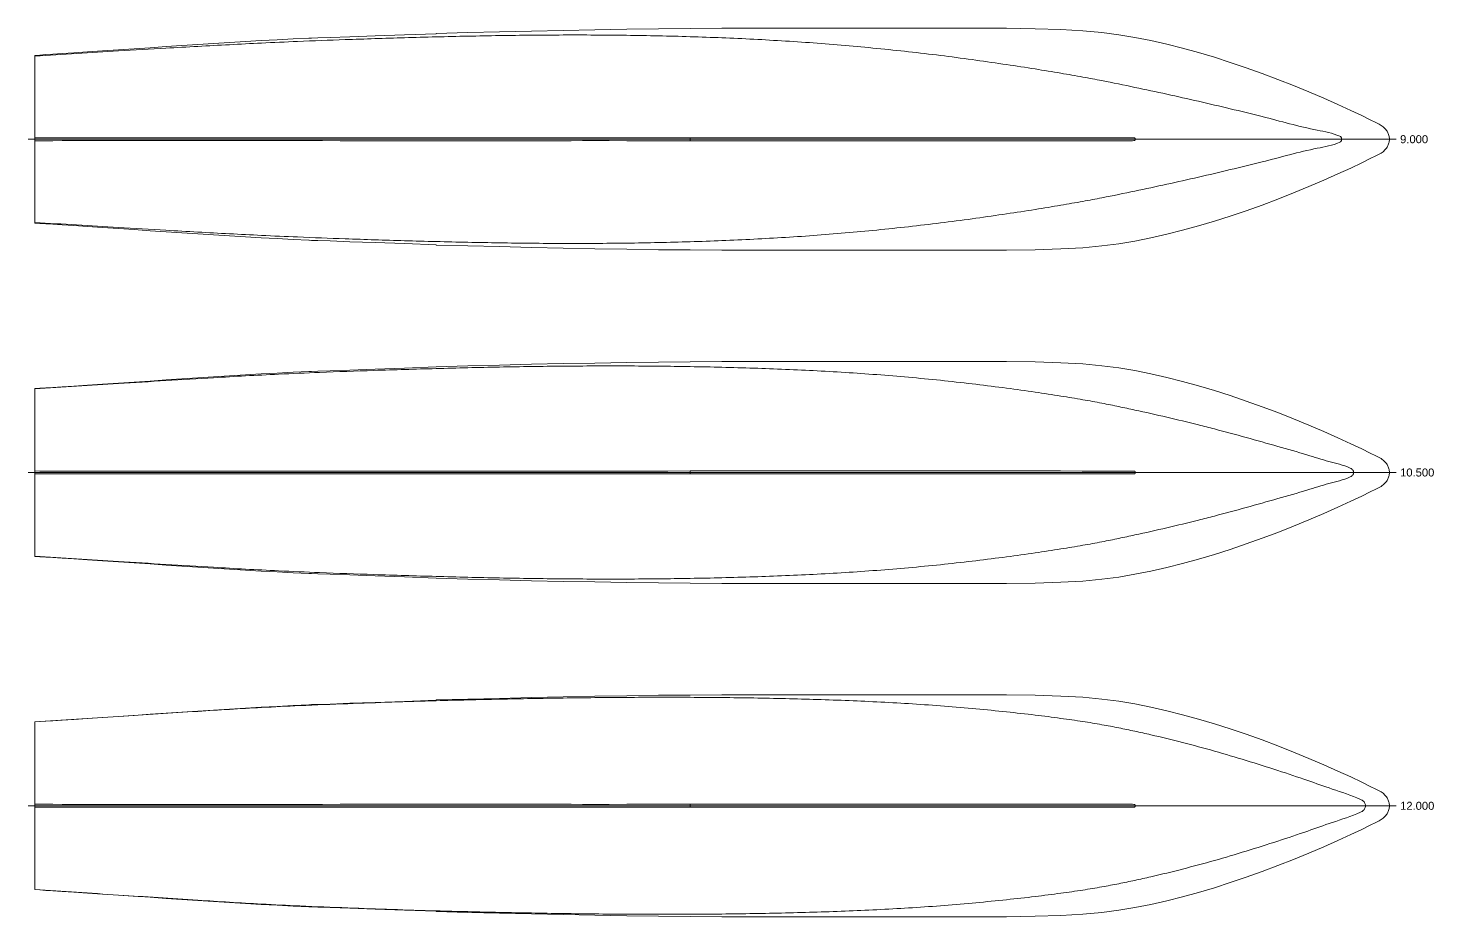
# Model space of a CAD drawing. Extents: x -2667 to 137820, y -377406 to -22201.
# Drawn here: x -2667 to 137820, y -310805 to -222004 of the extents above; entities that cross this region are included whole.
import ezdxf
from ezdxf.enums import TextEntityAlignment as Align

# ---------------------------------------------------------------- set-up
doc = ezdxf.new("R2010")
doc.units = 0
doc.header["$MEASUREMENT"] = 0
doc.linetypes.add('Center', pattern=[2000, 1250, -250, 250, -250])
for name, color, linetype, lineweight, true_color in [('Center_line', 1, 'Center', 0, 0xff0000), ('edges', 8, 'Continuous', 0, 0x808080), ('Text', 7, 'Continuous', 0, 0xffffff), ('Waterlines', 150, 'Continuous', 0, 0x007fff)]:
    doc.layers.add(name, color=color, linetype=linetype, lineweight=lineweight, true_color=true_color)
doc.styles.add('textstyle17', font='')
doc.styles.add('textstyle18', font='')
doc.styles.add('textstyle19', font='')
doc.styles.get('textstyle17').set_extended_font_data('arial.ttf')
doc.styles.get('textstyle18').set_extended_font_data('arial.ttf')
doc.styles.get('textstyle19').set_extended_font_data('arial.ttf')

msp = doc.modelspace()

# ---------------------------------------------------------------- linework, layer by layer
at = {"layer": 'Center_line'}
for p, q in [((-2667, -233104), (134046, -233104)), ((-2667, -266404), (134046, -266404)), ((-2667, -299705), (134046, -299705))]:
    msp.add_line(p, q, dxfattribs=at)
at = {"layer": 'edges'}
for points in [[(-194, -224607), (725, -224547), (1893, -224472), (3266, -224382), (4774, -224284), (6350, -224179), (7938, -224072), (9525, -223964), (11113, -223856), (12700, -223749), (14288, -223644), (15875, -223541), (17463, -223442), (19050, -223347), (20638, -223257), (22225, -223171), (23813, -223087), (25400, -223004)], [(25400, -223004), (25433, -223005), (25665, -222998), (26293, -222977), (27517, -222935)], [(27517, -222935), (29468, -222867), (32015, -222777), (34958, -222674), (38100, -222563)], [(38100, -222534), (41275, -222452), (44450, -222372), (47625, -222296), (50800, -222226), (53975, -222164), (57150, -222111), (60325, -222068), (63500, -222037), (66675, -222018), (69850, -222008), (73025, -222004), (76200, -222004), (79375, -222004), (82550, -222004), (85725, -222004), (88900, -222004), (92058, -222006), (95118, -222021), (97979, -222060), (100542, -222137), (102741, -222262), (104643, -222436), (106346, -222659), (107950, -222929), (109537, -223246), (111125, -223606), (112712, -224007), (114300, -224446), (115887, -224919), (117475, -225425), (119062, -225962), (120650, -226529), (122235, -227123), (123802, -227738), (125337, -228367), (126820, -229002), (128229, -229632), (129511, -230226), (130607, -230747), (131458, -231161), (132027, -231442), (132366, -231617), (132551, -231721), (132655, -231790), (132741, -231856), (132821, -231924), (132896, -231994), (132966, -232066), (133029, -232141), (133088, -232218), (133140, -232297), (133188, -232378), (133229, -232462), (133265, -232548), (133296, -232636), (133321, -232726), (133340, -232819), (133356, -232913), (133369, -233008), (133380, -233104)], [(38100, -222563), (38100, -222556), (38100, -222548), (38100, -222541), (38100, -222534)], [(-2001, -233104), (-2001, -231009), (-2000, -228914), (-2000, -226819), (-2000, -224724)], [(-2000, -224724), (-1489, -224691)], [(-1998, -232954), (-1998, -232435), (-1999, -231904), (-1999, -231348), (-2000, -230755), (-2000, -230119), (-2000, -229462), (-2000, -228814), (-2000, -228204), (-2000, -227657), (-2000, -227173), (-2000, -226749), (-2000, -226381), (-2000, -226065), (-2000, -225796), (-2000, -225569), (-2000, -225379), (-2000, -225220), (-2000, -225091), (-2000, -224988), (-2000, -224909), (-2000, -224850), (-2000, -224808), (-2000, -224779), (-2000, -224759), (-2000, -224745), (-2000, -224736), (-2000, -224729), (-2000, -224724)], [(-1489, -224691), (-909, -224653)], [(-909, -224653), (-194, -224607)], [(-1998, -233104), (-1999, -233104), (-2000, -233104), (-2000, -233104), (-2001, -233104), (-2001, -233104), (-2001, -233104), (-2001, -233104), (-2001, -233104), (-2001, -233104), (-2001, -233104), (-2001, -233104), (-2001, -233104), (-2001, -233104), (-2001, -233104), (-2001, -233104), (-2001, -233104), (-2001, -233104), (-2001, -233104), (-2001, -233104), (-2001, -233104), (-2001, -233104), (-2001, -233104), (-2001, -233104), (-2001, -233104), (-2001, -233104), (-2001, -233104), (-2001, -233104), (-2001, -233104)], [(-1998, -233104), (-1999, -233104), (-2000, -233104), (-2000, -233104), (-2001, -233104), (-2001, -233104), (-2001, -233104), (-2001, -233104), (-2001, -233104), (-2001, -233104), (-2001, -233104), (-2001, -233104), (-2001, -233104), (-2001, -233104), (-2001, -233104), (-2001, -233104), (-2001, -233104), (-2001, -233104), (-2001, -233104), (-2001, -233104), (-2001, -233104), (-2001, -233104), (-2001, -233104), (-2001, -233104), (-2001, -233104), (-2001, -233104), (-2001, -233104), (-2001, -233104), (-2001, -233104)], [(-2001, -233104), (-2001, -235199), (-2000, -237294), (-2000, -239389), (-2000, -241484)], [(63495, -232954), (61273, -232955), (59131, -232957), (57152, -232958), (55417, -232959), (53973, -232959), (52744, -232959), (51616, -232958), (50480, -232957), (49243, -232957), (47895, -232956), (46444, -232955), (44901, -232955), (43287, -232955), (41681, -232955), (40178, -232955), (38871, -232955), (37805, -232955), (36832, -232955), (35757, -232954), (34384, -232954), (32591, -232954), (30553, -232955), (28520, -232956), (26739, -232959), (25393, -232962), (24396, -232966), (23593, -232970), (22831, -232973), (21979, -232974), (21007, -232973), (19907, -232972), (18672, -232969), (17314, -232967), (15916, -232965), (14578, -232963), (13403, -232963), (12458, -232965), (11678, -232968), (10964, -232971), (10219, -232973), (9360, -232974), (8370, -232973), (7249, -232972), (5994, -232969), (4624, -232967), (3221, -232964), (1888, -232961), (725, -232959), (-193, -232957), (-908, -232956), (-1487, -232955), (-1998, -232954)], [(-1998, -233104), (-1998, -233066), (-1998, -233029), (-1998, -232991), (-1998, -232954)], [(63495, -233104), (61273, -233104), (59131, -233104), (57152, -233104), (55416, -233104), (53973, -233104), (52743, -233104), (51616, -233104), (50479, -233104), (49242, -233104), (47894, -233104), (46444, -233104), (44900, -233104), (43286, -233104), (41681, -233104), (40178, -233104), (38871, -233104), (37805, -233104), (36832, -233104), (35757, -233104), (34383, -233104), (32590, -233104), (30553, -233104), (28519, -233104), (26739, -233104), (25393, -233104), (24396, -233104), (23593, -233104), (22830, -233104), (21979, -233104), (21006, -233104), (19907, -233104), (18672, -233104), (17314, -233104), (15916, -233104), (14578, -233104), (13403, -233104), (12458, -233104), (11677, -233104), (10964, -233104), (10219, -233104), (9360, -233104), (8370, -233104), (7249, -233104), (5994, -233104), (4624, -233104), (3221, -233104), (1888, -233104), (725, -233104), (-194, -233104), (-909, -233104), (-1488, -233104), (-1998, -233104)], [(63495, -233104), (61273, -233104), (59131, -233104), (57152, -233104), (55416, -233104), (53973, -233104), (52743, -233104), (51616, -233104), (50479, -233104), (49242, -233104), (47894, -233104), (46444, -233104), (44900, -233104), (43286, -233104), (41681, -233104), (40178, -233104), (38871, -233104), (37805, -233104), (36832, -233104), (35757, -233104), (34383, -233104), (32590, -233104), (30553, -233104), (28519, -233104), (26739, -233104), (25393, -233104), (24396, -233104), (23593, -233104), (22830, -233104), (21979, -233104), (21006, -233104), (19907, -233104), (18672, -233104), (17314, -233104), (15916, -233104), (14578, -233104), (13403, -233104), (12458, -233104), (11677, -233104), (10964, -233104), (10219, -233104), (9360, -233104), (8370, -233104), (7249, -233104), (5994, -233104), (4624, -233104), (3221, -233104), (1888, -233104), (725, -233104), (-194, -233104), (-909, -233104), (-1488, -233104), (-1998, -233104)], [(-1998, -233104), (-1998, -233141), (-1998, -233179), (-1998, -233216), (-1998, -233254)], [(38100, -243674), (41275, -243756), (44450, -243836), (47625, -243912), (50800, -243982), (53975, -244044), (57150, -244097), (60325, -244140), (63500, -244171), (66675, -244190), (69850, -244200), (73025, -244203), (76200, -244204), (79375, -244204), (82550, -244204), (85725, -244204), (88900, -244204), (92058, -244202), (95118, -244187), (97979, -244148), (100542, -244071), (102741, -243946), (104643, -243772), (106346, -243549), (107950, -243279), (109537, -242962), (111125, -242602), (112712, -242201), (114300, -241762), (115887, -241289), (117475, -240783), (119062, -240246), (120650, -239679), (122235, -239085), (123802, -238470), (125337, -237841), (126820, -237206), (128229, -236576), (129511, -235982), (130607, -235461), (131458, -235047), (132027, -234765), (132366, -234591), (132551, -234487), (132655, -234418), (132741, -234352), (132821, -234284), (132896, -234214), (132966, -234141), (133029, -234067), (133088, -233990), (133140, -233911), (133188, -233829), (133229, -233746), (133265, -233660), (133296, -233572), (133321, -233482), (133340, -233389), (133356, -233295), (133369, -233200), (133380, -233104)], [(65616, -232954), (64392, -232954), (63764, -232954), (63532, -232954), (63498, -232954), (63498, -232954), (63497, -232954), (63496, -232954), (63495, -232954)], [(63495, -233104), (63495, -233066), (63495, -233029), (63495, -232991), (63495, -232954)], [(107868, -233104), (107828, -233104), (107696, -233104), (107374, -233104), (106766, -233104), (105792, -233104), (104429, -233104), (102672, -233104), (100514, -233104), (97967, -233104), (95114, -233104), (92058, -233104), (88900, -233104), (85725, -233104), (82550, -233104), (79375, -233104), (76200, -233104), (73058, -233104), (70114, -233104), (67567, -233104), (65616, -233104), (64392, -233104), (63764, -233104), (63532, -233104), (63498, -233104), (63498, -233104), (63497, -233104), (63496, -233104), (63495, -233104)], [(63495, -233104), (63495, -233141), (63495, -233179), (63495, -233216), (63495, -233254)], [(107868, -233104), (107828, -233104), (107696, -233104), (107374, -233104), (106766, -233104), (105792, -233104), (104429, -233104), (102672, -233104), (100514, -233104), (97967, -233104), (95114, -233104), (92058, -233104), (88900, -233104), (85725, -233104), (82550, -233104), (79375, -233104), (76200, -233104), (73058, -233104), (70114, -233104), (67567, -233104), (65616, -233104), (64392, -233104), (63764, -233104), (63532, -233104), (63498, -233104), (63498, -233104), (63497, -233104), (63496, -233104), (63495, -233104)], [(107856, -232962), (107823, -232959), (107694, -232957), (107374, -232956), (106766, -232955), (105792, -232954), (104429, -232954), (102672, -232954), (100514, -232954), (97967, -232954), (95114, -232954), (92058, -232954), (88900, -232954), (85725, -232954), (82550, -232954), (79375, -232954), (76200, -232954), (73058, -232954), (70114, -232954), (67567, -232954), (65616, -232954)], [(107856, -232962), (107872, -232965), (107887, -232969), (107901, -232974), (107913, -232980)], [(107990, -233104), (107957, -233104), (107926, -233104), (107896, -233104), (107868, -233104)], [(107990, -233104), (107957, -233104), (107926, -233104), (107896, -233104), (107868, -233104)], [(107913, -232980), (107925, -232986), (107936, -232993), (107946, -233001), (107954, -233010)], [(107913, -233228), (107925, -233222), (107936, -233215), (107946, -233207), (107954, -233198)], [(107954, -233010), (107962, -233019), (107969, -233029), (107974, -233040), (107979, -233052)], [(107954, -233198), (107962, -233189), (107969, -233179), (107974, -233168), (107979, -233156)], [(107979, -233052), (107983, -233064), (107986, -233077), (107988, -233090), (107990, -233104)], [(107979, -233156), (107983, -233144), (107986, -233131), (107988, -233117), (107990, -233104)], [(114963, -233104), (114532, -233104), (114169, -233104), (113800, -233104), (113331, -233104), (112670, -233104), (111750, -233104), (110616, -233104), (109339, -233104), (107990, -233104)], [(114963, -233104), (114532, -233104), (114169, -233104), (113800, -233104), (113331, -233104), (112670, -233104), (111750, -233104), (110616, -233104), (109339, -233104), (107990, -233104)], [(115457, -233104), (114963, -233104)], [(115457, -233104), (114963, -233104)], [(115991, -233104), (115457, -233104)], [(115991, -233104), (115457, -233104)], [(118579, -233104), (118114, -233104), (117613, -233104), (117086, -233104), (116541, -233104), (115991, -233104)], [(118579, -233104), (118114, -233104), (117613, -233104), (117086, -233104), (116541, -233104), (115991, -233104)], [(119001, -233104), (118579, -233104)], [(119001, -233104), (118579, -233104)], [(119385, -233104), (119001, -233104)], [(119385, -233104), (119001, -233104)], [(119735, -233104), (119385, -233104)], [(119735, -233104), (119385, -233104)], [(120059, -233104), (119735, -233104)], [(120059, -233104), (119735, -233104)], [(120361, -233104), (120059, -233104)], [(120361, -233104), (120059, -233104)], [(120649, -233104), (120361, -233104)], [(120649, -233104), (120361, -233104)], [(120926, -233104), (120649, -233104)], [(120926, -233104), (120649, -233104)], [(126301, -233104), (126094, -233104), (125915, -233104), (125752, -233104), (125597, -233104), (125440, -233104), (125279, -233104), (125112, -233104), (124941, -233104), (124763, -233104), (124585, -233104), (124408, -233104), (124239, -233104), (124080, -233104), (123929, -233104), (123781, -233104), (123634, -233104), (123483, -233104), (123327, -233104), (123166, -233104), (122998, -233104), (122822, -233104), (122636, -233104), (122436, -233104), (122219, -233104), (121982, -233104), (121729, -233104), (121466, -233104), (121197, -233104), (120926, -233104)], [(126301, -233104), (126094, -233104), (125915, -233104), (125752, -233104), (125597, -233104), (125440, -233104), (125279, -233104), (125112, -233104), (124941, -233104), (124763, -233104), (124585, -233104), (124408, -233104), (124239, -233104), (124080, -233104), (123929, -233104), (123781, -233104), (123634, -233104), (123483, -233104), (123327, -233104), (123166, -233104), (122998, -233104), (122822, -233104), (122636, -233104), (122436, -233104), (122219, -233104), (121982, -233104), (121729, -233104), (121466, -233104), (121197, -233104), (120926, -233104)], [(126544, -233104), (126301, -233104)], [(126544, -233104), (126301, -233104)], [(126829, -233104), (126544, -233104)], [(126829, -233104), (126544, -233104)], [(127157, -233104), (126829, -233104)], [(127157, -233104), (126829, -233104)], [(133380, -233104), (132882, -233104), (132383, -233104), (131885, -233104), (131386, -233104), (130888, -233104), (130389, -233104), (129891, -233104), (129393, -233104), (128896, -233104), (128412, -233104), (127953, -233104), (127531, -233104), (127157, -233104)], [(133380, -233104), (132882, -233104), (132383, -233104), (131885, -233104), (131386, -233104), (130888, -233104), (130389, -233104), (129891, -233104), (129393, -233104), (128896, -233104), (128412, -233104), (127953, -233104), (127531, -233104), (127157, -233104)], [(-1998, -233254), (-1998, -233772), (-1999, -234304), (-1999, -234859), (-2000, -235453), (-2000, -236089), (-2000, -236746), (-2000, -237394), (-2000, -238004), (-2000, -238551), (-2000, -239035), (-2000, -239459), (-2000, -239827), (-2000, -240143), (-2000, -240412), (-2000, -240639), (-2000, -240829), (-2000, -240987), (-2000, -241117), (-2000, -241220), (-2000, -241299), (-2000, -241358), (-2000, -241400), (-2000, -241429), (-2000, -241449), (-2000, -241463), (-2000, -241472), (-2000, -241479), (-2000, -241484)], [(63495, -233254), (61273, -233252), (59131, -233251), (57152, -233250), (55417, -233249), (53973, -233249), (52744, -233249), (51616, -233250), (50480, -233251), (49243, -233251), (47895, -233252), (46444, -233253), (44901, -233253), (43287, -233253), (41681, -233253), (40178, -233253), (38871, -233253), (37805, -233253), (36832, -233253), (35757, -233253), (34384, -233253), (32591, -233253), (30553, -233253), (28520, -233252), (26739, -233249), (25393, -233246), (24396, -233242), (23593, -233238), (22831, -233235), (21979, -233234), (21007, -233235), (19907, -233236), (18672, -233238), (17314, -233241), (15916, -233243), (14578, -233245), (13403, -233244), (12458, -233243), (11678, -233240), (10964, -233237), (10219, -233235), (9360, -233234), (8370, -233235), (7249, -233236), (5994, -233239), (4624, -233241), (3221, -233244), (1888, -233246), (725, -233249), (-193, -233250), (-908, -233252), (-1487, -233253), (-1998, -233254)], [(65616, -233254), (64392, -233254), (63764, -233254), (63532, -233254), (63498, -233254), (63498, -233254), (63497, -233254), (63496, -233254), (63495, -233254)], [(107856, -233246), (107823, -233249), (107694, -233251), (107374, -233252), (106766, -233253), (105792, -233254), (104429, -233254), (102672, -233254), (100514, -233254), (97967, -233254), (95114, -233254), (92058, -233254), (88900, -233254), (85725, -233254), (82550, -233254), (79375, -233254), (76200, -233254), (73058, -233254), (70114, -233254), (67567, -233254), (65616, -233254)], [(107856, -233246), (107872, -233243), (107887, -233239), (107901, -233234), (107913, -233228)], [(-2000, -241484), (-1489, -241517)], [(-1489, -241517), (-909, -241555)], [(-909, -241555), (-194, -241601)], [(-194, -241601), (725, -241661), (1893, -241736), (3266, -241825), (4774, -241924), (6350, -242029), (7938, -242136), (9525, -242244), (11113, -242352), (12700, -242459), (14288, -242564), (15875, -242667), (17463, -242766), (19050, -242861), (20638, -242951), (22225, -243037), (23813, -243121), (25400, -243204)], [(25400, -243204), (25433, -243203), (25665, -243210), (26293, -243231), (27517, -243273)], [(27517, -243273), (29468, -243341), (32015, -243430), (34958, -243534), (38100, -243645)], [(38100, -243645), (38100, -243652), (38100, -243659), (38100, -243667), (38100, -243674)], [(38100, -255834), (41275, -255752), (44450, -255672), (47625, -255596), (50800, -255526), (53975, -255464), (57150, -255411), (60325, -255369), (63500, -255338), (66675, -255319), (69850, -255309), (73025, -255305), (76200, -255304), (79375, -255304), (82550, -255304), (85725, -255304), (88900, -255304), (92058, -255307), (95118, -255321), (97979, -255361), (100542, -255438), (102741, -255563), (104643, -255737), (106346, -255959), (107950, -256229), (109537, -256546), (111125, -256907), (112712, -257308), (114300, -257746), (115887, -258219), (117475, -258725), (119062, -259263), (120650, -259829), (122235, -260424), (123802, -261039), (125337, -261667), (126820, -262303), (128229, -262933), (129511, -263526), (130607, -264048), (131458, -264461), (132027, -264743), (132366, -264918), (132551, -265021), (132655, -265091), (132741, -265157), (132821, -265224), (132896, -265295), (132966, -265367), (133029, -265442), (133088, -265519), (133140, -265598), (133188, -265679), (133229, -265763), (133265, -265848), (133296, -265937), (133321, -266027), (133340, -266119), (133356, -266213), (133369, -266309), (133380, -266404)], [(-194, -257907), (725, -257848), (1893, -257772), (3266, -257683), (4774, -257584), (6350, -257479), (7938, -257372), (9525, -257264), (11113, -257157), (12700, -257049), (14288, -256944), (15875, -256842), (17463, -256743), (19050, -256648), (20638, -256558), (22225, -256471), (23813, -256387), (25400, -256304)], [(25400, -256304), (25433, -256305), (25665, -256299), (26293, -256278), (27517, -256236)], [(27517, -256236), (29468, -256168), (32015, -256078), (34958, -255974), (38100, -255863)], [(38100, -255863), (38100, -255856), (38100, -255849), (38100, -255842), (38100, -255834)], [(-2001, -266404), (-2001, -264309), (-2000, -262214), (-2000, -260119), (-2000, -258024)], [(-2000, -258024), (-1489, -257991)], [(-1998, -266254), (-1998, -265736), (-1999, -265205), (-1999, -264649), (-2000, -264056), (-2000, -263419), (-2000, -262762), (-2000, -262115), (-2000, -261505), (-2000, -260957), (-2000, -260473), (-2000, -260049), (-2000, -259681), (-2000, -259365), (-2000, -259096), (-2000, -258869), (-2000, -258679), (-2000, -258521), (-2000, -258392), (-2000, -258289), (-2000, -258209), (-2000, -258150), (-2000, -258108), (-2000, -258079), (-2000, -258059), (-2000, -258046), (-2000, -258036), (-2000, -258030), (-2000, -258024)], [(-1489, -257991), (-909, -257954)], [(-909, -257954), (-194, -257907)], [(-1998, -266404), (-1999, -266404), (-2000, -266404), (-2000, -266404), (-2001, -266404), (-2001, -266404), (-2001, -266404), (-2001, -266404), (-2001, -266404), (-2001, -266404), (-2001, -266404), (-2001, -266404), (-2001, -266404), (-2001, -266404), (-2001, -266404), (-2001, -266404), (-2001, -266404), (-2001, -266404), (-2001, -266404), (-2001, -266404), (-2001, -266404), (-2001, -266404), (-2001, -266404), (-2001, -266404), (-2001, -266404), (-2001, -266404), (-2001, -266404), (-2001, -266404), (-2001, -266404)], [(-1998, -266404), (-1999, -266404), (-2000, -266404), (-2000, -266404), (-2001, -266404), (-2001, -266404), (-2001, -266404), (-2001, -266404), (-2001, -266404), (-2001, -266404), (-2001, -266404), (-2001, -266404), (-2001, -266404), (-2001, -266404), (-2001, -266404), (-2001, -266404), (-2001, -266404), (-2001, -266404), (-2001, -266404), (-2001, -266404), (-2001, -266404), (-2001, -266404), (-2001, -266404), (-2001, -266404), (-2001, -266404), (-2001, -266404), (-2001, -266404), (-2001, -266404), (-2001, -266404)], [(-2001, -266404), (-2001, -268499), (-2000, -270594), (-2000, -272689), (-2000, -274784)], [(-1998, -266554), (-1998, -267073), (-1999, -267604), (-1999, -268160), (-2000, -268753), (-2000, -269390), (-2000, -270047), (-2000, -270694), (-2000, -271304), (-2000, -271852), (-2000, -272336), (-2000, -272760), (-2000, -273128), (-2000, -273444), (-2000, -273713), (-2000, -273940), (-2000, -274130), (-2000, -274288), (-2000, -274417), (-2000, -274520), (-2000, -274600), (-2000, -274659), (-2000, -274701), (-2000, -274730), (-2000, -274750), (-2000, -274763), (-2000, -274773), (-2000, -274779), (-2000, -274784)], [(63495, -266254), (61273, -266256), (59131, -266257), (57152, -266258), (55417, -266259), (53973, -266259), (52744, -266259), (51616, -266259), (50480, -266258), (49243, -266257), (47895, -266256), (46444, -266256), (44901, -266255), (43287, -266255), (41681, -266255), (40178, -266255), (38871, -266256), (37805, -266255), (36832, -266255), (35757, -266255), (34384, -266255), (32591, -266255), (30553, -266256), (28520, -266257), (26739, -266259), (25393, -266263), (24396, -266267), (23593, -266271), (22831, -266273), (21979, -266274), (21007, -266274), (19907, -266272), (18672, -266270), (17314, -266267), (15916, -266265), (14578, -266264), (13403, -266264), (12458, -266266), (11678, -266269), (10964, -266272), (10219, -266274), (9360, -266275), (8370, -266274), (7249, -266272), (5994, -266270), (4624, -266267), (3221, -266264), (1888, -266262), (725, -266260), (-193, -266258), (-908, -266257), (-1487, -266255), (-1998, -266254)], [(-1998, -266404), (-1998, -266367), (-1998, -266329), (-1998, -266292), (-1998, -266254)], [(63495, -266404), (61273, -266404), (59131, -266404), (57152, -266404), (55416, -266404), (53973, -266404), (52743, -266404), (51616, -266404), (50479, -266404), (49242, -266404), (47894, -266404), (46444, -266404), (44900, -266404), (43286, -266404), (41681, -266404), (40178, -266404), (38871, -266404), (37805, -266404), (36832, -266404), (35757, -266404), (34383, -266404), (32590, -266404), (30553, -266404), (28519, -266404), (26739, -266404), (25393, -266404), (24396, -266404), (23593, -266404), (22830, -266404), (21979, -266404), (21006, -266404), (19907, -266404), (18672, -266404), (17314, -266404), (15916, -266404), (14578, -266404), (13403, -266404), (12458, -266404), (11677, -266404), (10964, -266404), (10219, -266404), (9360, -266404), (8370, -266404), (7249, -266404), (5994, -266404), (4624, -266404), (3221, -266404), (1888, -266404), (725, -266404), (-194, -266404), (-909, -266404), (-1488, -266404), (-1998, -266404)], [(63495, -266404), (61273, -266404), (59131, -266404), (57152, -266404), (55416, -266404), (53973, -266404), (52743, -266404), (51616, -266404), (50479, -266404), (49242, -266404), (47894, -266404), (46444, -266404), (44900, -266404), (43286, -266404), (41681, -266404), (40178, -266404), (38871, -266404), (37805, -266404), (36832, -266404), (35757, -266404), (34383, -266404), (32590, -266404), (30553, -266404), (28519, -266404), (26739, -266404), (25393, -266404), (24396, -266404), (23593, -266404), (22830, -266404), (21979, -266404), (21006, -266404), (19907, -266404), (18672, -266404), (17314, -266404), (15916, -266404), (14578, -266404), (13403, -266404), (12458, -266404), (11677, -266404), (10964, -266404), (10219, -266404), (9360, -266404), (8370, -266404), (7249, -266404), (5994, -266404), (4624, -266404), (3221, -266404), (1888, -266404), (725, -266404), (-194, -266404), (-909, -266404), (-1488, -266404), (-1998, -266404)], [(-1998, -266404), (-1998, -266442), (-1998, -266479), (-1998, -266517), (-1998, -266554)], [(63495, -266554), (61273, -266553), (59131, -266552), (57152, -266551), (55417, -266550), (53973, -266550), (52744, -266550), (51616, -266550), (50480, -266551), (49243, -266552), (47895, -266553), (46444, -266553), (44901, -266554), (43287, -266554), (41681, -266554), (40178, -266554), (38871, -266553), (37805, -266554), (36832, -266554), (35757, -266554), (34384, -266554), (32591, -266554), (30553, -266553), (28520, -266552), (26739, -266550), (25393, -266546), (24396, -266542), (23593, -266538), (22831, -266536), (21979, -266535), (21007, -266535), (19907, -266537), (18672, -266539), (17314, -266542), (15916, -266544), (14578, -266545), (13403, -266545), (12458, -266543), (11678, -266540), (10964, -266537), (10219, -266535), (9360, -266534), (8370, -266535), (7249, -266537), (5994, -266539), (4624, -266542), (3221, -266544), (1888, -266547), (725, -266549), (-193, -266551), (-908, -266552), (-1487, -266554), (-1998, -266554)], [(38100, -276974), (41275, -277057), (44450, -277137), (47625, -277213), (50800, -277283), (53975, -277345), (57150, -277398), (60325, -277440), (63500, -277471), (66675, -277490), (69850, -277500), (73025, -277504), (76200, -277504), (79375, -277504), (82550, -277504), (85725, -277504), (88900, -277504), (92058, -277502), (95118, -277488), (97979, -277448), (100542, -277371), (102741, -277246), (104643, -277072), (106346, -276850), (107950, -276579), (109537, -276263), (111125, -275902), (112712, -275501), (114300, -275063), (115887, -274590), (117475, -274084), (119062, -273546), (120650, -272979), (122235, -272385), (123802, -271770), (125337, -271142), (126820, -270506), (128229, -269876), (129511, -269283), (130607, -268761), (131458, -268348), (132027, -268066), (132366, -267891), (132551, -267788), (132655, -267718), (132741, -267652), (132821, -267585), (132896, -267514), (132966, -267442), (133029, -267367), (133088, -267290), (133140, -267211), (133188, -267130), (133229, -267046), (133265, -266961), (133296, -266872), (133321, -266782), (133340, -266690), (133356, -266596), (133369, -266500), (133380, -266404)], [(65616, -266254), (64392, -266254), (63764, -266254), (63532, -266254), (63498, -266254), (63498, -266254), (63497, -266254), (63496, -266254), (63495, -266254)], [(63495, -266404), (63495, -266367), (63495, -266329), (63495, -266292), (63495, -266254)], [(107868, -266404), (107828, -266404), (107696, -266404), (107374, -266404), (106766, -266404), (105792, -266404), (104429, -266404), (102672, -266404), (100514, -266404), (97967, -266404), (95114, -266404), (92058, -266404), (88900, -266404), (85725, -266404), (82550, -266404), (79375, -266404), (76200, -266404), (73058, -266404), (70114, -266404), (67567, -266404), (65616, -266404), (64392, -266404), (63764, -266404), (63532, -266404), (63498, -266404), (63498, -266404), (63497, -266404), (63496, -266404), (63495, -266404)], [(63495, -266404), (63495, -266442), (63495, -266479), (63495, -266517), (63495, -266554)], [(107868, -266404), (107828, -266404), (107696, -266404), (107374, -266404), (106766, -266404), (105792, -266404), (104429, -266404), (102672, -266404), (100514, -266404), (97967, -266404), (95114, -266404), (92058, -266404), (88900, -266404), (85725, -266404), (82550, -266404), (79375, -266404), (76200, -266404), (73058, -266404), (70114, -266404), (67567, -266404), (65616, -266404), (64392, -266404), (63764, -266404), (63532, -266404), (63498, -266404), (63498, -266404), (63497, -266404), (63496, -266404), (63495, -266404)], [(65616, -266554), (64392, -266554), (63764, -266554), (63532, -266554), (63498, -266554), (63498, -266554), (63497, -266554), (63496, -266554), (63495, -266554)], [(107856, -266262), (107823, -266260), (107694, -266258), (107374, -266256), (106766, -266255), (105792, -266255), (104429, -266255), (102672, -266255), (100514, -266254), (97967, -266254), (95114, -266254), (92058, -266254), (88900, -266254), (85725, -266254), (82550, -266254), (79375, -266254), (76200, -266254), (73058, -266254), (70114, -266254), (67567, -266254), (65616, -266254)], [(107856, -266547), (107823, -266549), (107694, -266551), (107374, -266553), (106766, -266554), (105792, -266554), (104429, -266554), (102672, -266554), (100514, -266554), (97967, -266554), (95114, -266554), (92058, -266554), (88900, -266554), (85725, -266554), (82550, -266554), (79375, -266554), (76200, -266554), (73058, -266554), (70114, -266554), (67567, -266554), (65616, -266554)], [(107856, -266262), (107872, -266266), (107887, -266270), (107901, -266275), (107913, -266280)], [(107856, -266547), (107872, -266543), (107887, -266539), (107901, -266534), (107913, -266529)], [(107990, -266404), (107957, -266404), (107926, -266404), (107896, -266404), (107868, -266404)], [(107990, -266404), (107957, -266404), (107926, -266404), (107896, -266404), (107868, -266404)], [(107913, -266280), (107925, -266287), (107936, -266294), (107946, -266302), (107954, -266310)], [(107913, -266529), (107925, -266522), (107936, -266515), (107946, -266507), (107954, -266499)], [(107954, -266310), (107962, -266320), (107969, -266330), (107974, -266341), (107979, -266352)], [(107954, -266499), (107962, -266489), (107969, -266479), (107974, -266468), (107979, -266457)], [(107979, -266352), (107983, -266365), (107986, -266378), (107988, -266391), (107990, -266404)], [(107979, -266457), (107983, -266444), (107986, -266431), (107988, -266418), (107990, -266404)], [(114963, -266404), (114532, -266404), (114169, -266404), (113800, -266404), (113331, -266404), (112670, -266404), (111750, -266404), (110616, -266404), (109339, -266404), (107990, -266404)], [(114963, -266404), (114532, -266404), (114169, -266404), (113800, -266404), (113331, -266404), (112670, -266404), (111750, -266404), (110616, -266404), (109339, -266404), (107990, -266404)], [(115457, -266404), (114963, -266404)], [(115457, -266404), (114963, -266404)], [(115991, -266404), (115457, -266404)], [(115991, -266404), (115457, -266404)], [(118579, -266404), (118114, -266404), (117613, -266404), (117086, -266404), (116541, -266404), (115991, -266404)], [(118579, -266404), (118114, -266404), (117613, -266404), (117086, -266404), (116541, -266404), (115991, -266404)], [(119001, -266404), (118579, -266404)], [(119001, -266404), (118579, -266404)], [(119385, -266404), (119001, -266404)], [(119385, -266404), (119001, -266404)], [(119735, -266404), (119385, -266404)], [(119735, -266404), (119385, -266404)], [(120059, -266404), (119735, -266404)], [(120059, -266404), (119735, -266404)], [(120361, -266404), (120059, -266404)], [(120361, -266404), (120059, -266404)], [(120649, -266404), (120361, -266404)], [(120649, -266404), (120361, -266404)], [(120926, -266404), (120649, -266404)], [(120926, -266404), (120649, -266404)], [(126301, -266404), (126094, -266404), (125915, -266404), (125752, -266404), (125597, -266404), (125440, -266404), (125279, -266404), (125112, -266404), (124941, -266404), (124763, -266404), (124585, -266404), (124408, -266404), (124239, -266404), (124080, -266404), (123929, -266404), (123781, -266404), (123634, -266404), (123483, -266404), (123327, -266404), (123166, -266404), (122998, -266404), (122822, -266404), (122636, -266404), (122436, -266404), (122219, -266404), (121982, -266404), (121729, -266404), (121466, -266404), (121197, -266404), (120926, -266404)], [(126301, -266404), (126094, -266404), (125915, -266404), (125752, -266404), (125597, -266404), (125440, -266404), (125279, -266404), (125112, -266404), (124941, -266404), (124763, -266404), (124585, -266404), (124408, -266404), (124239, -266404), (124080, -266404), (123929, -266404), (123781, -266404), (123634, -266404), (123483, -266404), (123327, -266404), (123166, -266404), (122998, -266404), (122822, -266404), (122636, -266404), (122436, -266404), (122219, -266404), (121982, -266404), (121729, -266404), (121466, -266404), (121197, -266404), (120926, -266404)], [(126544, -266404), (126301, -266404)], [(126544, -266404), (126301, -266404)], [(126829, -266404), (126544, -266404)], [(126829, -266404), (126544, -266404)], [(127157, -266404), (126829, -266404)], [(127157, -266404), (126829, -266404)], [(133380, -266404), (132882, -266404), (132383, -266404), (131885, -266404), (131386, -266404), (130888, -266404), (130389, -266404), (129891, -266404), (129393, -266404), (128896, -266404), (128412, -266404), (127953, -266404), (127531, -266404), (127157, -266404)], [(133380, -266404), (132882, -266404), (132383, -266404), (131885, -266404), (131386, -266404), (130888, -266404), (130389, -266404), (129891, -266404), (129393, -266404), (128896, -266404), (128412, -266404), (127953, -266404), (127531, -266404), (127157, -266404)], [(-2000, -274784), (-1489, -274818)], [(-1489, -274818), (-909, -274855)], [(-909, -274855), (-194, -274902)], [(-194, -274902), (725, -274961), (1893, -275037), (3266, -275126), (4774, -275225), (6350, -275329), (7938, -275437), (9525, -275544), (11113, -275652), (12700, -275759), (14288, -275865), (15875, -275967), (17463, -276066), (19050, -276161), (20638, -276251), (22225, -276338), (23813, -276422), (25400, -276504)], [(25400, -276504), (25433, -276504), (25665, -276510), (26293, -276531), (27517, -276573)], [(27517, -276573), (29468, -276641), (32015, -276731), (34958, -276835), (38100, -276946)], [(38100, -276946), (38100, -276953), (38100, -276960), (38100, -276967), (38100, -276974)], [(27517, -289536), (29468, -289468), (32015, -289379), (34958, -289275), (38100, -289164)], [(38100, -289135), (41275, -289053), (44450, -288973), (47625, -288897), (50800, -288827), (53975, -288765), (57150, -288712), (60325, -288669), (63500, -288638), (66675, -288619), (69850, -288609), (73025, -288606), (76200, -288605), (79375, -288605), (82550, -288605), (85725, -288605), (88900, -288605), (92058, -288607), (95118, -288622), (97979, -288661), (100542, -288738), (102741, -288863), (104643, -289037), (106346, -289260), (107950, -289530), (109537, -289847), (111125, -290207), (112712, -290608), (114300, -291047), (115887, -291520), (117475, -292026), (119062, -292563), (120650, -293130), (122235, -293724), (123802, -294339), (125337, -294968), (126820, -295603), (128229, -296233), (129511, -296827), (130607, -297348), (131458, -297762), (132027, -298044), (132366, -298218), (132551, -298322), (132655, -298391), (132741, -298457), (132821, -298525), (132896, -298595), (132966, -298668), (133029, -298742), (133088, -298819), (133140, -298898), (133188, -298980), (133229, -299063), (133265, -299149), (133296, -299237), (133321, -299327), (133340, -299420), (133356, -299514), (133369, -299609), (133380, -299705)], [(38100, -289164), (38100, -289157), (38100, -289150), (38100, -289142), (38100, -289135)], [(-194, -291208), (725, -291148), (1893, -291073), (3266, -290984), (4774, -290885), (6350, -290780), (7938, -290673), (9525, -290565), (11113, -290457), (12700, -290350), (14288, -290245), (15875, -290142), (17463, -290043), (19050, -289948), (20638, -289858), (22225, -289772), (23813, -289688), (25400, -289605)], [(25400, -289605), (25433, -289606), (25665, -289599), (26293, -289578), (27517, -289536)], [(-2001, -299705), (-2001, -297610), (-2000, -295515), (-2000, -293420), (-2000, -291325)], [(-2000, -291325), (-1489, -291292)], [(-1998, -299555), (-1998, -299036), (-1999, -298505), (-1999, -297949), (-2000, -297356), (-2000, -296720), (-2000, -296063), (-2000, -295415), (-2000, -294805), (-2000, -294258), (-2000, -293774), (-2000, -293350), (-2000, -292982), (-2000, -292666), (-2000, -292397), (-2000, -292170), (-2000, -291980), (-2000, -291822), (-2000, -291692), (-2000, -291589), (-2000, -291510), (-2000, -291451), (-2000, -291409), (-2000, -291380), (-2000, -291360), (-2000, -291346), (-2000, -291337), (-2000, -291330), (-2000, -291325)], [(-1489, -291292), (-909, -291254)], [(-909, -291254), (-194, -291208)], [(-1998, -299705), (-1999, -299705), (-2000, -299705), (-2000, -299705), (-2001, -299705), (-2001, -299705), (-2001, -299705), (-2001, -299705), (-2001, -299705), (-2001, -299705), (-2001, -299705), (-2001, -299705), (-2001, -299705), (-2001, -299705), (-2001, -299705), (-2001, -299705), (-2001, -299705), (-2001, -299705), (-2001, -299705), (-2001, -299705), (-2001, -299705), (-2001, -299705), (-2001, -299705), (-2001, -299705), (-2001, -299705), (-2001, -299705), (-2001, -299705), (-2001, -299705), (-2001, -299705)], [(-1998, -299705), (-1999, -299705), (-2000, -299705), (-2000, -299705), (-2001, -299705), (-2001, -299705), (-2001, -299705), (-2001, -299705), (-2001, -299705), (-2001, -299705), (-2001, -299705), (-2001, -299705), (-2001, -299705), (-2001, -299705), (-2001, -299705), (-2001, -299705), (-2001, -299705), (-2001, -299705), (-2001, -299705), (-2001, -299705), (-2001, -299705), (-2001, -299705), (-2001, -299705), (-2001, -299705), (-2001, -299705), (-2001, -299705), (-2001, -299705), (-2001, -299705), (-2001, -299705)], [(-2001, -299705), (-2001, -301800), (-2000, -303895), (-2000, -305990), (-2000, -308085)], [(-1998, -299855), (-1998, -300374), (-1999, -300905), (-1999, -301461), (-2000, -302054), (-2000, -302690), (-2000, -303347), (-2000, -303995), (-2000, -304605), (-2000, -305152), (-2000, -305636), (-2000, -306060), (-2000, -306428), (-2000, -306744), (-2000, -307013), (-2000, -307240), (-2000, -307430), (-2000, -307589), (-2000, -307718), (-2000, -307821), (-2000, -307900), (-2000, -307959), (-2000, -308001), (-2000, -308030), (-2000, -308050), (-2000, -308064), (-2000, -308073), (-2000, -308080), (-2000, -308085)], [(63495, -299555), (61273, -299557), (59131, -299558), (57152, -299559), (55417, -299560), (53973, -299560), (52744, -299560), (51616, -299559), (50480, -299558), (49243, -299558), (47895, -299557), (46444, -299556), (44901, -299556), (43287, -299556), (41681, -299556), (40178, -299556), (38871, -299556), (37805, -299556), (36832, -299556), (35757, -299556), (34384, -299555), (32591, -299556), (30553, -299556), (28520, -299557), (26739, -299560), (25393, -299563), (24396, -299567), (23593, -299571), (22831, -299574), (21979, -299575), (21007, -299574), (19907, -299573), (18672, -299571), (17314, -299568), (15916, -299566), (14578, -299564), (13403, -299564), (12458, -299566), (11678, -299569), (10964, -299572), (10219, -299574), (9360, -299575), (8370, -299574), (7249, -299573), (5994, -299570), (4624, -299568), (3221, -299565), (1888, -299563), (725, -299560), (-193, -299559), (-908, -299557), (-1487, -299556), (-1998, -299555)], [(-1998, -299705), (-1998, -299668), (-1998, -299630), (-1998, -299593), (-1998, -299555)], [(63495, -299705), (61273, -299705), (59131, -299705), (57152, -299705), (55416, -299705), (53973, -299705), (52743, -299705), (51616, -299705), (50479, -299705), (49242, -299705), (47894, -299705), (46444, -299705), (44900, -299705), (43286, -299705), (41681, -299705), (40178, -299705), (38871, -299705), (37805, -299705), (36832, -299705), (35757, -299705), (34383, -299705), (32590, -299705), (30553, -299705), (28519, -299705), (26739, -299705), (25393, -299705), (24396, -299705), (23593, -299705), (22830, -299705), (21979, -299705), (21006, -299705), (19907, -299705), (18672, -299705), (17314, -299705), (15916, -299705), (14578, -299705), (13403, -299705), (12458, -299705), (11677, -299705), (10964, -299705), (10219, -299705), (9360, -299705), (8370, -299705), (7249, -299705), (5994, -299705), (4624, -299705), (3221, -299705), (1888, -299705), (725, -299705), (-194, -299705), (-909, -299705), (-1488, -299705), (-1998, -299705)], [(63495, -299705), (61273, -299705), (59131, -299705), (57152, -299705), (55416, -299705), (53973, -299705), (52743, -299705), (51616, -299705), (50479, -299705), (49242, -299705), (47894, -299705), (46444, -299705), (44900, -299705), (43286, -299705), (41681, -299705), (40178, -299705), (38871, -299705), (37805, -299705), (36832, -299705), (35757, -299705), (34383, -299705), (32590, -299705), (30553, -299705), (28519, -299705), (26739, -299705), (25393, -299705), (24396, -299705), (23593, -299705), (22830, -299705), (21979, -299705), (21006, -299705), (19907, -299705), (18672, -299705), (17314, -299705), (15916, -299705), (14578, -299705), (13403, -299705), (12458, -299705), (11677, -299705), (10964, -299705), (10219, -299705), (9360, -299705), (8370, -299705), (7249, -299705), (5994, -299705), (4624, -299705), (3221, -299705), (1888, -299705), (725, -299705), (-194, -299705), (-909, -299705), (-1488, -299705), (-1998, -299705)], [(-1998, -299705), (-1998, -299743), (-1998, -299780), (-1998, -299818), (-1998, -299855)], [(63495, -299855), (61273, -299854), (59131, -299852), (57152, -299851), (55417, -299850), (53973, -299850), (52744, -299850), (51616, -299851), (50480, -299852), (49243, -299852), (47895, -299853), (46444, -299854), (44901, -299854), (43287, -299854), (41681, -299854), (40178, -299854), (38871, -299854), (37805, -299854), (36832, -299854), (35757, -299854), (34384, -299855), (32591, -299855), (30553, -299854), (28520, -299853), (26739, -299850), (25393, -299847), (24396, -299843), (23593, -299839), (22831, -299836), (21979, -299835), (21007, -299836), (19907, -299837), (18672, -299840), (17314, -299842), (15916, -299844), (14578, -299846), (13403, -299846), (12458, -299844), (11678, -299841), (10964, -299838), (10219, -299836), (9360, -299835), (8370, -299836), (7249, -299837), (5994, -299840), (4624, -299842), (3221, -299845), (1888, -299848), (725, -299850), (-193, -299852), (-908, -299853), (-1487, -299854), (-1998, -299855)], [(38100, -310275), (41275, -310357), (44450, -310437), (47625, -310513), (50800, -310583), (53975, -310645), (57150, -310698), (60325, -310741), (63500, -310772), (66675, -310791), (69850, -310801), (73025, -310805), (76200, -310805), (79375, -310805), (82550, -310805), (85725, -310805), (88900, -310805), (92058, -310803), (95118, -310788), (97979, -310749), (100542, -310672), (102741, -310547), (104643, -310373), (106346, -310150), (107950, -309880), (109537, -309563), (111125, -309203), (112712, -308802), (114300, -308363), (115887, -307890), (117475, -307384), (119062, -306847), (120650, -306280), (122235, -305686), (123802, -305071), (125337, -304442), (126820, -303807), (128229, -303177), (129511, -302583), (130607, -302062), (131458, -301648), (132027, -301367), (132366, -301192), (132551, -301088), (132655, -301019), (132741, -300953), (132821, -300885), (132896, -300815), (132966, -300743), (133029, -300668), (133088, -300591), (133140, -300512), (133188, -300431), (133229, -300347), (133265, -300261), (133296, -300173), (133321, -300083), (133340, -299990), (133356, -299896), (133369, -299801), (133380, -299705)], [(65616, -299555), (64392, -299555), (63764, -299555), (63532, -299555), (63498, -299555), (63498, -299555), (63497, -299555), (63496, -299555), (63495, -299555)], [(63495, -299705), (63495, -299668), (63495, -299630), (63495, -299593), (63495, -299555)], [(107868, -299705), (107828, -299705), (107696, -299705), (107374, -299705), (106766, -299705), (105792, -299705), (104429, -299705), (102672, -299705), (100514, -299705), (97967, -299705), (95114, -299705), (92058, -299705), (88900, -299705), (85725, -299705), (82550, -299705), (79375, -299705), (76200, -299705), (73058, -299705), (70114, -299705), (67567, -299705), (65616, -299705), (64392, -299705), (63764, -299705), (63532, -299705), (63498, -299705), (63498, -299705), (63497, -299705), (63496, -299705), (63495, -299705)], [(63495, -299705), (63495, -299743), (63495, -299780), (63495, -299818), (63495, -299855)], [(107868, -299705), (107828, -299705), (107696, -299705), (107374, -299705), (106766, -299705), (105792, -299705), (104429, -299705), (102672, -299705), (100514, -299705), (97967, -299705), (95114, -299705), (92058, -299705), (88900, -299705), (85725, -299705), (82550, -299705), (79375, -299705), (76200, -299705), (73058, -299705), (70114, -299705), (67567, -299705), (65616, -299705), (64392, -299705), (63764, -299705), (63532, -299705), (63498, -299705), (63498, -299705), (63497, -299705), (63496, -299705), (63495, -299705)], [(65616, -299855), (64392, -299855), (63764, -299855), (63532, -299855), (63498, -299855), (63498, -299855), (63497, -299855), (63496, -299855), (63495, -299855)], [(107856, -299563), (107823, -299560), (107694, -299558), (107374, -299557), (106766, -299556), (105792, -299555), (104429, -299555), (102672, -299555), (100514, -299555), (97967, -299555), (95114, -299555), (92058, -299555), (88900, -299555), (85725, -299555), (82550, -299555), (79375, -299555), (76200, -299555), (73058, -299555), (70114, -299555), (67567, -299555), (65616, -299555)], [(107856, -299847), (107823, -299850), (107694, -299852), (107374, -299853), (106766, -299854), (105792, -299855), (104429, -299855), (102672, -299855), (100514, -299855), (97967, -299855), (95114, -299855), (92058, -299855), (88900, -299855), (85725, -299855), (82550, -299855), (79375, -299855), (76200, -299855), (73058, -299855), (70114, -299855), (67567, -299855), (65616, -299855)], [(107856, -299563), (107872, -299566), (107887, -299570), (107901, -299575), (107913, -299581)], [(107856, -299847), (107872, -299844), (107887, -299840), (107901, -299835), (107913, -299829)], [(107990, -299705), (107957, -299705), (107926, -299705), (107896, -299705), (107868, -299705)], [(107990, -299705), (107957, -299705), (107926, -299705), (107896, -299705), (107868, -299705)], [(107913, -299581), (107925, -299587), (107936, -299594), (107946, -299602), (107954, -299611)], [(107913, -299829), (107925, -299823), (107936, -299816), (107946, -299808), (107954, -299799)], [(107954, -299611), (107962, -299620), (107969, -299630), (107974, -299641), (107979, -299653)], [(107954, -299799), (107962, -299790), (107969, -299780), (107974, -299769), (107979, -299757)], [(107979, -299653), (107983, -299665), (107986, -299678), (107988, -299692), (107990, -299705)], [(107979, -299757), (107983, -299745), (107986, -299732), (107988, -299719), (107990, -299705)], [(114963, -299705), (114532, -299705), (114169, -299705), (113800, -299705), (113331, -299705), (112670, -299705), (111750, -299705), (110616, -299705), (109339, -299705), (107990, -299705)], [(114963, -299705), (114532, -299705), (114169, -299705), (113800, -299705), (113331, -299705), (112670, -299705), (111750, -299705), (110616, -299705), (109339, -299705), (107990, -299705)], [(115457, -299705), (114963, -299705)], [(115457, -299705), (114963, -299705)], [(115991, -299705), (115457, -299705)], [(115991, -299705), (115457, -299705)], [(118579, -299705), (118114, -299705), (117613, -299705), (117086, -299705), (116541, -299705), (115991, -299705)], [(118579, -299705), (118114, -299705), (117613, -299705), (117086, -299705), (116541, -299705), (115991, -299705)], [(119001, -299705), (118579, -299705)], [(119001, -299705), (118579, -299705)], [(119385, -299705), (119001, -299705)], [(119385, -299705), (119001, -299705)], [(119735, -299705), (119385, -299705)], [(119735, -299705), (119385, -299705)], [(120059, -299705), (119735, -299705)], [(120059, -299705), (119735, -299705)], [(120361, -299705), (120059, -299705)], [(120361, -299705), (120059, -299705)], [(120649, -299705), (120361, -299705)], [(120649, -299705), (120361, -299705)], [(120926, -299705), (120649, -299705)], [(120926, -299705), (120649, -299705)], [(126301, -299705), (126094, -299705), (125915, -299705), (125752, -299705), (125597, -299705), (125440, -299705), (125279, -299705), (125112, -299705), (124941, -299705), (124763, -299705), (124585, -299705), (124408, -299705), (124239, -299705), (124080, -299705), (123929, -299705), (123781, -299705), (123634, -299705), (123483, -299705), (123327, -299705), (123166, -299705), (122998, -299705), (122822, -299705), (122636, -299705), (122436, -299705), (122219, -299705), (121982, -299705), (121729, -299705), (121466, -299705), (121197, -299705), (120926, -299705)], [(126301, -299705), (126094, -299705), (125915, -299705), (125752, -299705), (125597, -299705), (125440, -299705), (125279, -299705), (125112, -299705), (124941, -299705), (124763, -299705), (124585, -299705), (124408, -299705), (124239, -299705), (124080, -299705), (123929, -299705), (123781, -299705), (123634, -299705), (123483, -299705), (123327, -299705), (123166, -299705), (122998, -299705), (122822, -299705), (122636, -299705), (122436, -299705), (122219, -299705), (121982, -299705), (121729, -299705), (121466, -299705), (121197, -299705), (120926, -299705)], [(126544, -299705), (126301, -299705)], [(126544, -299705), (126301, -299705)], [(126829, -299705), (126544, -299705)], [(126829, -299705), (126544, -299705)], [(127157, -299705), (126829, -299705)], [(127157, -299705), (126829, -299705)], [(133380, -299705), (132882, -299705), (132383, -299705), (131885, -299705), (131386, -299705), (130888, -299705), (130389, -299705), (129891, -299705), (129393, -299705), (128896, -299705), (128412, -299705), (127953, -299705), (127531, -299705), (127157, -299705)], [(133380, -299705), (132882, -299705), (132383, -299705), (131885, -299705), (131386, -299705), (130888, -299705), (130389, -299705), (129891, -299705), (129393, -299705), (128896, -299705), (128412, -299705), (127953, -299705), (127531, -299705), (127157, -299705)], [(-2000, -308085), (-1489, -308118)], [(-1489, -308118), (-909, -308156)], [(-909, -308156), (-194, -308202)], [(-194, -308202), (725, -308262), (1893, -308337), (3266, -308427), (4774, -308525), (6350, -308630), (7938, -308737), (9525, -308845), (11113, -308953), (12700, -309060), (14288, -309165), (15875, -309268), (17463, -309367), (19050, -309462), (20638, -309552), (22225, -309638), (23813, -309722), (25400, -309805)], [(25400, -309805), (25433, -309804), (25665, -309811), (26293, -309832), (27517, -309874)], [(27517, -309874), (29468, -309942), (32015, -310032), (34958, -310135), (38100, -310246)], [(38100, -310246), (38100, -310253), (38100, -310261), (38100, -310268), (38100, -310275)]]:
    msp.add_lwpolyline(points, dxfattribs=at)
at = {"layer": 'Waterlines'}
for p, q in [((-2001, -233104), (-2000, -224797)), ((-2001, -233104), (-2000, -241411)), ((-2001, -266404), (-2000, -258049)), ((-2001, -266404), (-2000, -274760)), ((-2001, -299705), (-2000, -291329)), ((-2001, -299705), (-2000, -308081))]:
    msp.add_line(p, q, dxfattribs=at)
for points, knots in [([(-2000, -224797), (783, -224622), (5153, -224347), (11641, -223975), (16409, -223710), (20791, -223484), (24644, -223313), (29407, -223136), (35079, -222955), (40222, -222824), (44450, -222747), (47625, -222707), (50800, -222687), (53975, -222690), (57150, -222718), (60325, -222771), (63500, -222853), (66676, -222965), (69851, -223110), (73026, -223290), (76201, -223507), (79377, -223765), (82552, -224063), (85727, -224401), (88897, -224781), (92028, -225197), (95054, -225633), (97881, -226068), (100423, -226484), (102644, -226872), (105115, -227335), (107909, -227910), (111128, -228601), (114304, -229310), (117477, -230064), (121435, -230992), (125073, -232061), (127721, -232467), (128570, -232882), (128585, -233017), (128595, -233104)], [0, 0, 0, 0, 8365.8635153, 13136.3072056, 19495.917458, 22691.5790226, 26300.1139595, 31066.0037703, 36989.0665002, 43324.5003191, 46500.0170282, 49675.2624165, 52850.3210395, 56025.3228691, 59200.4437884, 62375.903541, 65551.9684861, 68728.9585455, 71907.2688781, 75087.3737141, 78269.8291435, 81455.2507578, 84644.2046943, 87837.2488717, 91034.9562583, 94221.0600091, 97311.7877261, 100206.33427, 102803.7783837, 105036.6493587, 106971.4644536, 110346.4284751, 113593.756363, 116847.5655256, 120108.6538325, 123373.7098848, 129060.9028248, 131383.5042525, 131517.3789905, 131756.6361608, 131756.6361608, 131756.6361608, 131756.6361608]), ([(-2000, -241411), (783, -241586), (5153, -241861), (11641, -242233), (16409, -242498), (20791, -242724), (24644, -242895), (29407, -243072), (35079, -243253), (40222, -243384), (44450, -243461), (47625, -243501), (50800, -243520), (53975, -243518), (57150, -243490), (60325, -243436), (63500, -243354), (66676, -243242), (69851, -243098), (73026, -242918), (76201, -242701), (79377, -242443), (82552, -242145), (85727, -241806), (88897, -241427), (92028, -241011), (95054, -240575), (97881, -240140), (100423, -239724), (102644, -239336), (105115, -238873), (107909, -238298), (111128, -237607), (114304, -236898), (117477, -236144), (121435, -235216), (125073, -234147), (127721, -233741), (128570, -233326), (128585, -233191), (128595, -233104)], [0, 0, 0, 0, 8365.8635153, 13136.3072055, 19495.917458, 22691.5790226, 26300.1139595, 31066.0037703, 36989.0665002, 43324.5003191, 46500.0170282, 49675.2624165, 52850.3210395, 56025.3228691, 59200.4437884, 62375.903541, 65551.9684861, 68728.9585455, 71907.2688781, 75087.3737142, 78269.8291435, 81455.2507577, 84644.2046942, 87837.2488717, 91034.9562583, 94221.060009, 97311.7877261, 100206.33427, 102803.7783837, 105036.6493587, 106971.4644536, 110346.4284751, 113593.756363, 116847.5655256, 120108.6538325, 123373.7098848, 129060.9028247, 131383.5042525, 131517.3789905, 131756.6361618, 131756.6361618, 131756.6361618, 131756.6361618]), ([(-2000, -258049), (783, -257870), (6741, -257488), (13758, -257056), (19094, -256745), (22625, -256563), (26903, -256383), (32150, -256195), (38144, -256011), (43391, -255885), (47625, -255812), (50800, -255775), (53975, -255756), (57150, -255756), (60325, -255777), (63500, -255820), (66675, -255885), (69850, -255975), (73026, -256094), (76201, -256244), (79376, -256429), (82552, -256652), (85727, -256916), (88897, -257226), (92028, -257581), (95054, -257964), (97882, -258356), (100423, -258740), (102645, -259109), (104579, -259462), (106315, -259809), (108477, -260273), (111131, -260872), (113775, -261513), (116420, -262191), (119064, -262899), (122147, -263777), (124900, -264553), (127319, -265347), (128852, -265650), (129753, -266125), (129780, -266324), (129791, -266404)], [0, 0, 0, 0, 8366.9537293, 17909.7791256, 21090.0194931, 24403.8811836, 28515.2989436, 33936.1783151, 40154.5858034, 46506.3535852, 49681.8104145, 52857.0291143, 56032.0851175, 59207.0853217, 62382.1563664, 65557.4434589, 68733.1181973, 71909.4184465, 75086.6580634, 78265.2305242, 81445.624823, 84628.4679606, 87814.5279714, 91004.7200748, 94183.2535844, 97266.854936, 100155.1659789, 102747.6897879, 104977.3157212, 106910.6393588, 108647.5608045, 110287.710803, 113542.8404757, 116809.9951508, 118448.6617774, 121735.6970539, 125023.42142, 128055.1412394, 130344.9937128, 132577.7702688, 132916.2869072, 133150.0400521, 133150.0400521, 133150.0400521, 133150.0400521]), ([(-2000, -274760), (783, -274939), (6741, -275321), (13758, -275753), (19094, -276064), (22625, -276246), (26903, -276426), (32150, -276614), (38144, -276798), (43391, -276924), (47625, -276997), (50800, -277034), (53975, -277053), (57150, -277053), (60325, -277032), (63500, -276989), (66675, -276924), (69850, -276834), (73026, -276715), (76201, -276565), (79376, -276380), (82552, -276157), (85727, -275893), (88897, -275583), (92028, -275228), (95054, -274845), (97882, -274453), (100423, -274069), (102645, -273700), (104579, -273347), (106315, -273000), (108477, -272536), (111131, -271936), (113775, -271296), (116420, -270618), (119064, -269910), (122147, -269032), (124900, -268256), (127319, -267462), (128852, -267159), (129753, -266684), (129780, -266485), (129791, -266404)], [0, 0, 0, 0, 8366.9537293, 17909.7791256, 21090.0194931, 24403.8811836, 28515.2989436, 33936.1783151, 40154.5858034, 46506.3535852, 49681.8104145, 52857.0291143, 56032.0851175, 59207.0853217, 62382.1563664, 65557.4434589, 68733.1181974, 71909.4184465, 75086.6580634, 78265.2305242, 81445.624823, 84628.4679606, 87814.5279715, 91004.7200749, 94183.2535843, 97266.854936, 100155.1659789, 102747.6897879, 104977.3157212, 106910.6393586, 108647.5608046, 110287.710803, 113542.8404757, 116809.9951508, 118448.6617775, 121735.697054, 125023.4214201, 128055.1412394, 130344.9937126, 132577.7702689, 132916.2869073, 133150.0400521, 133150.0400521, 133150.0400521, 133150.0400521]), ([(-2000, -291329), (783, -291150), (6213, -290801), (12699, -290367), (17470, -290067), (20867, -289870), (24805, -289675), (30618, -289451), (37274, -289213), (44450, -289055), (50800, -288930), (56092, -288874), (60325, -288860), (63500, -288865), (66675, -288888), (69850, -288930), (73025, -288994), (76200, -289081), (79376, -289193), (82551, -289336), (85726, -289516), (88896, -289739), (92027, -290007), (95054, -290307), (97882, -290624), (100423, -290945), (102645, -291264), (104580, -291583), (106316, -291910), (107947, -292251), (110072, -292726), (112723, -293372), (115898, -294231), (119070, -295166), (122174, -296157), (125037, -297106), (127779, -298099), (129669, -298678), (130748, -299198), (130939, -299424), (130968, -299593), (130988, -299705)], [0, 0, 0, 0, 8367.494721, 16322.0381871, 19503.2197534, 22708.077672, 26529.7503348, 31330.2217186, 40159.5469679, 46511.3092102, 52862.3982386, 59212.7476046, 62387.765453, 65562.7704769, 68737.8554247, 71913.1409047, 75088.7838313, 78264.9807074, 81441.9943175, 84620.2684342, 87800.437012, 90983.3381966, 94153.2721669, 97227.502823, 100106.3632732, 102690.1115441, 104912.3529467, 106839.9802054, 108573.1163334, 110211.570254, 111838.1833589, 115106.0701083, 118394.7605246, 121704.8516198, 125027.8712147, 128169.02444, 130753.9817655, 133764.9481232, 134126.0841215, 134296.4293885, 134629.4805988, 134629.4805988, 134629.4805988, 134629.4805988]), ([(-2000, -308081), (783, -308260), (6213, -308609), (12699, -309043), (17470, -309343), (20867, -309540), (24805, -309735), (30618, -309959), (37274, -310197), (44450, -310356), (50800, -310480), (56092, -310536), (60325, -310551), (63500, -310545), (66675, -310522), (69850, -310480), (73025, -310416), (76200, -310329), (79376, -310217), (82551, -310074), (85726, -309894), (88896, -309671), (92027, -309403), (95054, -309103), (97882, -308786), (100423, -308465), (102645, -308146), (104580, -307827), (106316, -307500), (107947, -307159), (110072, -306684), (112723, -306038), (115898, -305179), (119070, -304244), (122174, -303253), (125037, -302304), (127779, -301311), (129669, -300732), (130748, -300212), (130939, -299986), (130968, -299817), (130988, -299705)], [0, 0, 0, 0, 8367.494721, 16322.0381872, 19503.2197535, 22708.077672, 26529.7503349, 31330.2217186, 40159.5469679, 46511.3092103, 52862.3982386, 59212.7476046, 62387.765453, 65562.7704769, 68737.8554247, 71913.1409047, 75088.7838313, 78264.9807075, 81441.9943176, 84620.2684342, 87800.437012, 90983.3381966, 94153.272167, 97227.502823, 100106.3632732, 102690.1115442, 104912.3529468, 106839.9802053, 108573.1163333, 110211.5702539, 111838.1833588, 115106.0701084, 118394.7605245, 121704.85162, 125027.8712149, 128169.0244402, 130753.9817653, 133764.9481234, 134126.0841217, 134296.4293887, 134629.480598, 134629.480598, 134629.480598, 134629.480598])]:
    msp.add_open_spline(points, degree=3, knots=knots, dxfattribs=at)

# ---------------------------------------------------------------- texts
at = {"layer": 'Text'}
for s, style, p in [('9.000', 'textstyle17', (134446, -233104)), ('10.500', 'textstyle18', (134446, -266404)), ('12.000', 'textstyle19', (134446, -299705))]:
    msp.add_text(s, height=800, dxfattribs=dict(at, style=style)).set_placement(p, align=Align.MIDDLE_LEFT)

doc.saveas('drawing.dxf')
